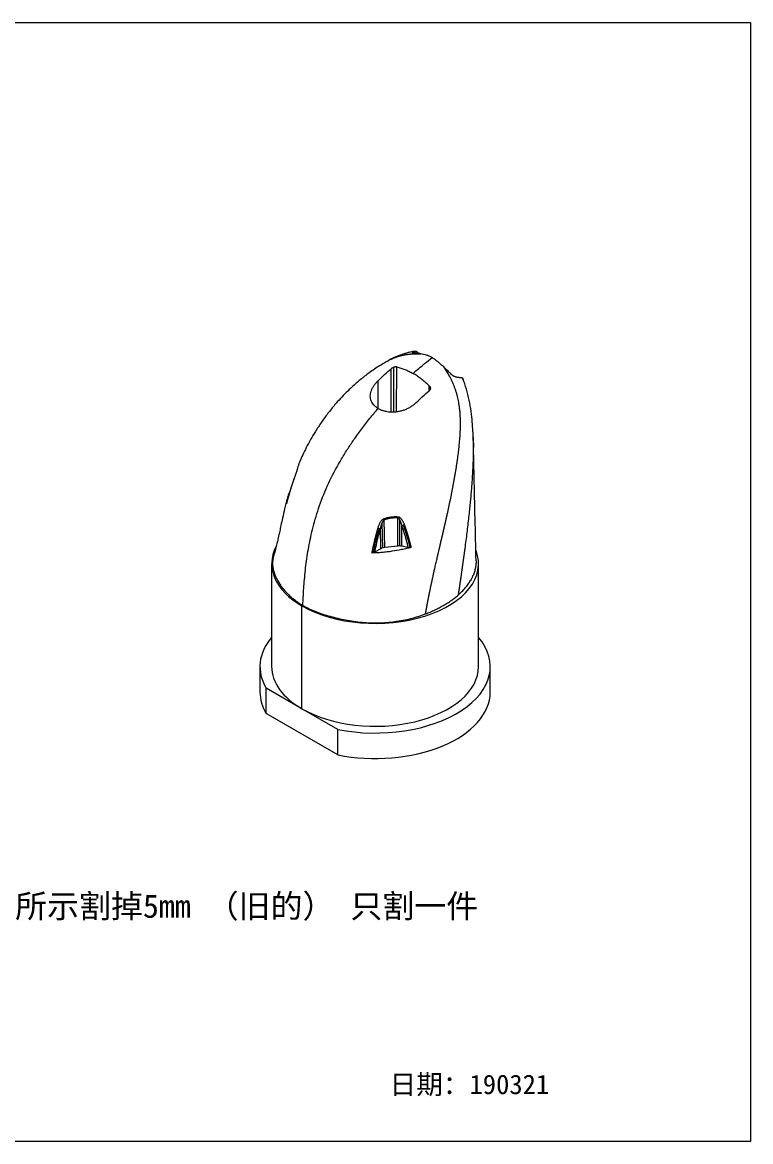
# Model space of a CAD drawing. Header units: millimetres. Extents: x 669 to 1893, y 531 to 818.
# Drawn here: x 1706.6 to 1893.1, y 531.2 to 818.1 of the extents above; entities that cross this region are included whole.
import ezdxf

# ---------------------------------------------------------------- set-up
doc = ezdxf.new("R2010")
doc.units = ezdxf.units.MM
doc.layers.add('core', color=7, linetype='Continuous', lineweight=20)

msp = doc.modelspace()

# ---------------------------------------------------------------- linework, layer by layer
at = {"lineweight": 18}
msp.add_lwpolyline([(1520.035, 818.095), (1893.114, 818.095), (1893.114, 531.247), (1520.035, 531.247)], close=True, dxfattribs=at)
at = {"layer": 'core', "lineweight": 13}
for p, q in [((1806.864, 733.804), (1806.876, 733.509)), ((1801.009, 718.29), (1801.039, 729.321)), ((1801.719, 718.274), (1801.75, 729.705)), ((1802.431, 718.382), (1802.461, 729.775)), ((1797.75, 719.139), (1797.705, 726.27)), ((1810.773, 723.676), (1810.8, 724.961)), ((1798.672, 689.805), (1798.787, 683.379)), ((1799.378, 683.506), (1799.251, 690.557)), ((1802.713, 683.891), (1802.752, 691.062)), ((1803.25, 683.911), (1803.286, 690.55)), ((1803.768, 683.85), (1803.797, 689.124)), ((1798.359, 683.192), (1798.265, 688.425)), ((1778.188, 642.173), (1778.188, 668.53))]:
    msp.add_line(p, q, dxfattribs=at)
at = {"layer": 'core', "lineweight": 18}
for p, q in [((1798.359, 683.192), (1796.768, 682.279)), ((1802.713, 683.891), (1799.378, 683.506)), ((1805.423, 683.519), (1803.768, 683.85)), ((1770.426, 679.348), (1770.426, 652.992)), ((1823.426, 652.992), (1823.426, 679.348)), ((1767.426, 652.992), (1767.426, 646.46)), ((1826.426, 646.46), (1826.426, 652.992)), ((1778.188, 642.173), (1769.023, 647.465)), ((1769.023, 640.933), (1769.023, 647.465)), ((1787.353, 630.35), (1769.023, 640.933)), ((1787.353, 636.882), (1778.188, 642.173)), ((1787.353, 630.35), (1787.353, 636.882))]:
    msp.add_line(p, q, dxfattribs=at)
for centre, major_axis, ratio, start_param, end_param in [((1777.937, 703.285), (0.971, -0.26), 0.620721, 2.9921044, 3.3237723), ((1777.041, 700.65), (0.947, -0.336), 0.2997133, 3.0223377, 3.282884), ((1802.551, 691.6), (0.082, 1.002), 0.2835727, 4.1685666, 4.4556814), ((1797.555, 688.807), (-0.964, 0.286), 0.2630831, 1.7096407, 2.4742669), ((1799.05, 691.095), (-0.331, 0.949), 0.01515, 4.1042373, 4.4359053), ((1796.926, 679.348), (-26.5, 0), 0.5773503, 5.9933243, 7.0685835), ((1799.781, 682.371), (-2.01, 0.006), 0.5757434, 4.9159784, 5.499723), ((1803.115, 682.756), (-2.01, 0.005), 0.5759075, 4.3827674, 4.9149935), ((1796.926, 679.348), (-26.5, 0), 0.5773503, 0.7853982, 3.3583135), ((1796.926, 652.992), (29.5, 0), 0.5773503, 2.6866532, 3.4720911), ((1796.926, 652.992), (29.5, 0), 0.5773503, 4.3818906, 6.7381202), ((1796.926, 652.992), (-26.5, 0), 0.5773503, 0, 0.7853982), ((1796.926, 652.992), (-26.5, 0), 0.5773503, 0.7853982, 3.1415927), ((1796.926, 646.46), (29.5, 0), 0.5773503, 3.1415439, 3.4720911), ((1796.926, 646.46), (29.5, 0), 0.5773503, 4.3818906, 6.2832296)]:
    msp.add_ellipse(centre, major_axis=major_axis, ratio=ratio, start_param=start_param, end_param=end_param, dxfattribs=at)
for points, knots in [([(1806.655, 733.755), (1806.443, 733.712), (1805.958, 733.607), (1805.177, 733.397), (1804.181, 733.1), (1802.912, 732.657), (1801.257, 731.953), (1800.071, 731.309), (1799.428, 730.917)], [0, 0, 0, 0, 0.0855052, 0.1946903, 0.3089204, 0.4813389, 0.7122944, 1, 1, 1, 1]), ([(1806.864, 733.804), (1806.791, 733.794), (1806.726, 733.781), (1806.643, 733.761), (1806.617, 733.754), (1806.581, 733.742), (1806.569, 733.739), (1806.548, 733.731), (1806.537, 733.727), (1806.488, 733.706), (1806.459, 733.689), (1806.428, 733.661), (1806.42, 733.652), (1806.411, 733.638), (1806.409, 733.633), (1806.406, 733.624), (1806.405, 733.619), (1806.402, 733.595), (1806.41, 733.576), (1806.436, 733.549), (1806.447, 733.54), (1806.467, 733.527), (1806.474, 733.522), (1806.49, 733.514), (1806.499, 733.51), (1806.543, 733.49), (1806.588, 733.476), (1806.668, 733.458), (1806.697, 733.453), (1806.759, 733.444), (1806.792, 733.44), (1806.827, 733.437)], [0, 0, 0, 0, 0.125, 0.125, 0.1875, 0.1875, 0.21875, 0.21875, 0.25, 0.25, 0.375, 0.375, 0.4375, 0.4375, 0.46875, 0.46875, 0.5, 0.5, 0.625, 0.625, 0.6875, 0.6875, 0.71875, 0.71875, 0.75, 0.75, 0.875, 0.875, 0.9375, 0.9375, 1, 1, 1, 1]), ([(1806.64, 728.136), (1807.618, 728.995), (1809.249, 730.368), (1810.903, 731.667), (1811.558, 732.168)], [0, 0, 0, 0, 0.6055727, 1, 1, 1, 1]), ([(1808.634, 733.165), (1808.558, 733.18), (1808.482, 733.194), (1808.33, 733.222), (1808.254, 733.235), (1808.026, 733.275), (1807.875, 733.3), (1807.573, 733.348), (1807.423, 733.369), (1807.124, 733.408), (1806.975, 733.424), (1806.827, 733.437)], [0, 0, 0, 0, 0.125, 0.125, 0.25, 0.25, 0.5, 0.5, 0.75, 0.75, 1, 1, 1, 1]), ([(1806.864, 733.804), (1806.928, 733.814), (1806.991, 733.82), (1807.116, 733.826), (1807.178, 733.826), (1807.253, 733.82), (1807.267, 733.819), (1807.297, 733.815), (1807.312, 733.813), (1807.356, 733.806), (1807.384, 733.8), (1807.468, 733.779), (1807.521, 733.76), (1807.596, 733.721), (1807.621, 733.706), (1807.656, 733.682), (1807.667, 733.673), (1807.69, 733.655), (1807.701, 733.645), (1807.753, 733.595), (1807.79, 733.548), (1807.828, 733.48), (1807.836, 733.466), (1807.85, 733.436), (1807.856, 733.421), (1807.874, 733.375), (1807.885, 733.342), (1807.894, 733.304), (1807.895, 733.301), (1807.896, 733.298)], [0, 0, 0, 0, 0.141844, 0.141844, 0.283688, 0.283688, 0.319149, 0.319149, 0.35461, 0.35461, 0.425532, 0.425532, 0.567376, 0.567376, 0.638298, 0.638298, 0.673759, 0.673759, 0.70922, 0.70922, 0.8510639, 0.8510639, 0.8865249, 0.8865249, 0.9219859, 0.9219859, 0.9929079, 0.9929079, 1, 1, 1, 1]), ([(1811.558, 732.168), (1811.43, 732.242), (1811.304, 732.31), (1811.052, 732.435), (1810.928, 732.493), (1810.556, 732.653), (1810.311, 732.743), (1809.826, 732.896), (1809.586, 732.96), (1809.108, 733.072), (1808.871, 733.12), (1808.634, 733.165)], [0, 0, 0, 0, 0.125, 0.125, 0.25, 0.25, 0.5, 0.5, 0.75, 0.75, 1, 1, 1, 1]), ([(1811.558, 732.168), (1811.686, 732.094), (1811.813, 732.016), (1812.065, 731.851), (1812.19, 731.764), (1812.565, 731.493), (1812.812, 731.299), (1813.302, 730.889), (1813.545, 730.674), (1814.029, 730.231), (1814.27, 730.003), (1814.51, 729.773)], [0, 0, 0, 0, 0.125, 0.125, 0.25, 0.25, 0.5, 0.5, 0.75, 0.75, 1, 1, 1, 1]), ([(1799.273, 730.798), (1798.786, 730.512), (1797.338, 729.629), (1795.211, 728.154), (1792.99, 726.422), (1791.126, 724.795), (1789.522, 723.26), (1788.037, 721.712), (1786.468, 719.941), (1784.831, 717.919), (1783.161, 715.632), (1781.678, 713.376), (1780.396, 711.215), (1779.312, 709.197), (1778.395, 707.32), (1777.866, 706.115), (1777.628, 705.547)], [0, 0, 0, 0, 0.0502361, 0.1513337, 0.2360073, 0.3039794, 0.3688745, 0.4320529, 0.4934578, 0.5778083, 0.6616772, 0.7431328, 0.8156461, 0.8830238, 0.9451682, 1, 1, 1, 1]), ([(1797.705, 726.27), (1798.253, 726.806), (1798.804, 727.329), (1799.915, 728.346), (1800.475, 728.841), (1801.039, 729.321)], [0, 0, 0, 0, 0.5, 0.5, 1, 1, 1, 1]), ([(1799.265, 730.816), (1799.29, 730.832), (1799.369, 730.881), (1799.449, 730.93), (1799.502, 730.963)], [0, 0, 0, 0, 0.321239, 1, 1, 1, 1]), ([(1802.461, 729.775), (1802.414, 729.786), (1802.362, 729.792), (1802.28, 729.795), (1802.252, 729.795), (1802.208, 729.794), (1802.194, 729.793), (1802.164, 729.791), (1802.149, 729.79), (1802.073, 729.782), (1802.011, 729.772), (1801.915, 729.752), (1801.883, 729.744), (1801.835, 729.731), (1801.818, 729.726), (1801.786, 729.716), (1801.769, 729.711), (1801.688, 729.685), (1801.624, 729.662), (1801.544, 729.628), (1801.528, 729.621), (1801.496, 729.606), (1801.48, 729.599), (1801.433, 729.576), (1801.402, 729.56), (1801.31, 729.511), (1801.252, 729.476), (1801.168, 729.42), (1801.141, 729.401), (1801.088, 729.361), (1801.063, 729.341), (1801.039, 729.321)], [0, 0, 0, 0, 0.125, 0.125, 0.1875, 0.1875, 0.21875, 0.21875, 0.25, 0.25, 0.375, 0.375, 0.4375, 0.4375, 0.46875, 0.46875, 0.5, 0.5, 0.625, 0.625, 0.65625, 0.65625, 0.6875, 0.6875, 0.75, 0.75, 0.875, 0.875, 0.9375, 0.9375, 1, 1, 1, 1]), ([(1802.461, 729.775), (1802.803, 729.699), (1803.145, 729.61), (1803.834, 729.402), (1804.18, 729.284), (1804.702, 729.083), (1804.876, 729.012), (1805.226, 728.861), (1805.402, 728.781), (1805.929, 728.528), (1806.283, 728.341), (1806.64, 728.136)], [0, 0, 0, 0, 0.25, 0.25, 0.5, 0.5, 0.625, 0.625, 0.75, 0.75, 1, 1, 1, 1]), ([(1814.51, 729.773), (1814.588, 729.699), (1814.665, 729.624), (1814.82, 729.475), (1814.897, 729.4), (1815.128, 729.175), (1815.282, 729.024), (1815.589, 728.72), (1815.742, 728.566), (1816.047, 728.256), (1816.198, 728.099), (1816.349, 727.939)], [0, 0, 0, 0, 0.125, 0.125, 0.25, 0.25, 0.5, 0.5, 0.75, 0.75, 1, 1, 1, 1]), ([(1810.8, 724.961), (1810.461, 725.278), (1810.121, 725.582), (1809.437, 726.167), (1809.093, 726.448), (1808.573, 726.848), (1808.399, 726.978), (1808.051, 727.23), (1807.876, 727.353), (1807.349, 727.708), (1806.996, 727.93), (1806.64, 728.136)], [0, 0, 0, 0, 0.25, 0.25, 0.5, 0.5, 0.625, 0.625, 0.75, 0.75, 1, 1, 1, 1]), ([(1818.478, 727.099), (1818.406, 727.087), (1818.329, 727.082), (1818.206, 727.084), (1818.164, 727.087), (1818.099, 727.092), (1818.077, 727.094), (1818.033, 727.1), (1818.01, 727.103), (1817.896, 727.12), (1817.803, 727.139), (1817.66, 727.177), (1817.612, 727.19), (1817.539, 727.214), (1817.514, 727.222), (1817.465, 727.239), (1817.44, 727.247), (1817.318, 727.293), (1817.221, 727.335), (1817.077, 727.405), (1817.029, 727.43), (1816.958, 727.47), (1816.935, 727.483), (1816.888, 727.511), (1816.865, 727.525), (1816.751, 727.597), (1816.664, 727.658), (1816.54, 727.758), (1816.5, 727.793), (1816.422, 727.865), (1816.385, 727.902), (1816.349, 727.939)], [0, 0, 0, 0, 0.125, 0.125, 0.1875, 0.1875, 0.21875, 0.21875, 0.25, 0.25, 0.375, 0.375, 0.4375, 0.4375, 0.46875, 0.46875, 0.5, 0.5, 0.625, 0.625, 0.6875, 0.6875, 0.71875, 0.71875, 0.75, 0.75, 0.875, 0.875, 0.9375, 0.9375, 1, 1, 1, 1]), ([(1818.478, 727.099), (1818.541, 727.109), (1818.603, 727.116), (1818.725, 727.124), (1818.785, 727.125), (1818.858, 727.12), (1818.872, 727.119), (1818.901, 727.116), (1818.915, 727.114), (1818.957, 727.108), (1818.985, 727.103), (1819.066, 727.083), (1819.117, 727.065), (1819.188, 727.028), (1819.211, 727.014), (1819.245, 726.991), (1819.255, 726.983), (1819.276, 726.965), (1819.287, 726.956), (1819.336, 726.908), (1819.37, 726.863), (1819.404, 726.797), (1819.41, 726.783), (1819.423, 726.755), (1819.428, 726.74), (1819.444, 726.695), (1819.453, 726.663), (1819.464, 726.611), (1819.467, 726.592), (1819.47, 726.572)], [0, 0, 0, 0, 0.1372025, 0.1372025, 0.2744049, 0.2744049, 0.3087055, 0.3087055, 0.3430061, 0.3430061, 0.4116074, 0.4116074, 0.5488098, 0.5488098, 0.617411, 0.617411, 0.6517117, 0.6517117, 0.6860123, 0.6860123, 0.8232147, 0.8232147, 0.8575153, 0.8575153, 0.891816, 0.891816, 0.9604172, 0.9604172, 1, 1, 1, 1]), ([(1822.083, 710.926), (1822.066, 711.557), (1822.013, 712.92), (1821.858, 715.195), (1821.626, 717.784), (1821.226, 720.581), (1820.548, 723.412), (1819.937, 725.507), (1819.472, 726.575), (1819.381, 726.775)], [0, 0, 0, 0, 0.1219893, 0.2599405, 0.4170937, 0.5943286, 0.7768221, 0.9579025, 1, 1, 1, 1]), ([(1807.436, 720.652), (1807.988, 721.186), (1808.543, 721.706), (1809.66, 722.72), (1810.223, 723.213), (1810.79, 723.691)], [0, 0, 0, 0, 0.5, 0.5, 1, 1, 1, 1]), ([(1810.8, 724.961), (1810.847, 724.917), (1810.889, 724.869), (1810.943, 724.794), (1810.959, 724.768), (1810.982, 724.728), (1810.989, 724.715), (1811.003, 724.688), (1811.01, 724.674), (1811.04, 724.605), (1811.059, 724.548), (1811.077, 724.462), (1811.082, 724.433), (1811.086, 724.389), (1811.087, 724.374), (1811.089, 724.345), (1811.089, 724.331), (1811.089, 724.258), (1811.082, 724.201), (1811.067, 724.13), (1811.063, 724.115), (1811.055, 724.087), (1811.051, 724.073), (1811.036, 724.031), (1811.025, 724.004), (1810.987, 723.924), (1810.957, 723.873), (1810.901, 723.801), (1810.881, 723.778), (1810.838, 723.733), (1810.815, 723.711), (1810.79, 723.691)], [0, 0, 0, 0, 0.125, 0.125, 0.1875, 0.1875, 0.21875, 0.21875, 0.25, 0.25, 0.375, 0.375, 0.4375, 0.4375, 0.46875, 0.46875, 0.5, 0.5, 0.625, 0.625, 0.65625, 0.65625, 0.6875, 0.6875, 0.75, 0.75, 0.875, 0.875, 0.9375, 0.9375, 1, 1, 1, 1]), ([(1778.414, 668.66), (1778.435, 669.157), (1778.527, 671.202), (1778.752, 674.762), (1779.239, 679.425), (1779.869, 683.458), (1780.564, 686.83), (1781.199, 689.437), (1781.974, 692.146), (1783.229, 695.877), (1785.239, 700.673), (1787.785, 705.373), (1790.004, 708.938), (1791.811, 711.618), (1793.76, 714.298), (1795.763, 716.853), (1797.097, 718.44), (1797.715, 719.153)], [0, 0, 0, 0, 0.0321661, 0.1328722, 0.2335784, 0.3342846, 0.3846377, 0.4349907, 0.4850719, 0.5351531, 0.6353155, 0.7354779, 0.7855591, 0.8356403, 0.8933754, 0.9511106, 1, 1, 1, 1]), ([(1822.793, 680.103), (1822.709, 683.751), (1822.544, 690.943), (1822.303, 701.454), (1822.145, 708.365), (1822.068, 711.724), (1822.068, 711.763)], [0, 0, 0, 0, 0.3433978, 0.6784716, 0.9963404, 1, 1, 1, 1]), ([(1822.068, 711.762), (1822.073, 711.519), (1822.079, 711.221), (1822.083, 710.923), (1822.083, 710.868)], [0, 0, 0, 0, 0.814387, 1, 1, 1, 1]), ([(1776.99, 703.615), (1776.977, 703.567), (1776.949, 703.467), (1776.881, 703.246), (1776.751, 702.848), (1776.479, 702.062), (1776.255, 701.42), (1776.107, 701.003)], [0, 0, 0, 0, 0.0652309, 0.1297003, 0.2563635, 0.5054356, 1, 1, 1, 1]), ([(1775.09, 697.94), (1775.052, 697.859), (1775.014, 697.779), (1774.87, 697.456), (1774.772, 697.212), (1774.597, 696.721), (1774.52, 696.474), (1774.39, 695.977), (1774.337, 695.726), (1774.255, 695.222), (1774.226, 694.968), (1774.212, 694.712)], [0, 0, 0, 0, 0.0766656, 0.0766656, 0.3074992, 0.3074992, 0.5383328, 0.5383328, 0.7691664, 0.7691664, 1, 1, 1, 1]), ([(1774.452, 696.196), (1774.185, 695.25), (1773.771, 693.517), (1773.229, 691.164), (1772.817, 689.243), (1772.538, 687.923), (1772.346, 687.024), (1772.199, 686.343), (1772.018, 685.522), (1771.759, 684.403), (1771.418, 683.041), (1771.13, 682.057), (1770.974, 681.558)], [0, 0, 0, 0, 0.1599487, 0.2975644, 0.4125126, 0.5111559, 0.5574617, 0.6020282, 0.6633441, 0.754807, 0.8751457, 1, 1, 1, 1]), ([(1774.251, 694.856), (1774.246, 694.846), (1774.242, 694.836), (1774.23, 694.807), (1774.224, 694.788), (1774.218, 694.76), (1774.216, 694.75), (1774.213, 694.731), (1774.212, 694.721), (1774.212, 694.712)], [0, 0, 0, 0, 0.2178321, 0.2178321, 0.608916, 0.608916, 0.804458, 0.804458, 1, 1, 1, 1]), ([(1806.191, 683.538), (1805.788, 683.433), (1805.383, 683.333), (1804.569, 683.144), (1804.159, 683.054), (1802.923, 682.802), (1802.091, 682.655), (1800.826, 682.47), (1800.402, 682.415), (1799.548, 682.316), (1799.119, 682.272), (1798.254, 682.199), (1797.819, 682.169), (1796.942, 682.123), (1796.5, 682.108), (1796.055, 682.1)], [0, 0, 0, 0, 0.125, 0.125, 0.25, 0.25, 0.5, 0.5, 0.625, 0.625, 0.75, 0.75, 0.875, 0.875, 1, 1, 1, 1]), ([(1806.191, 683.538), (1806.131, 683.522), (1806.069, 683.51), (1805.974, 683.497), (1805.942, 683.494), (1805.877, 683.488), (1805.843, 683.487), (1805.745, 683.484), (1805.68, 683.487), (1805.583, 683.495), (1805.55, 683.498), (1805.486, 683.507), (1805.454, 683.513), (1805.423, 683.519)], [0, 0, 0, 0, 0.25, 0.25, 0.375, 0.375, 0.5, 0.5, 0.75, 0.75, 0.875, 0.875, 1, 1, 1, 1]), ([(1770.979, 681.555), (1770.93, 681.395), (1770.886, 681.235), (1770.749, 680.67), (1770.686, 680.263), (1770.646, 679.65), (1770.642, 679.445), (1770.653, 679.035), (1770.668, 678.83), (1770.716, 678.418), (1770.749, 678.212), (1770.802, 677.954), (1770.813, 677.903), (1770.836, 677.799), (1770.873, 677.645), (1770.914, 677.491), (1771.001, 677.185), (1771.067, 676.982), (1771.214, 676.579), (1771.294, 676.379), (1771.555, 675.781), (1771.755, 675.388), (1772.202, 674.609), (1772.449, 674.224), (1772.851, 673.651), (1772.99, 673.461), (1773.279, 673.084), (1773.428, 672.896), (1774.205, 671.961), (1774.905, 671.244), (1776.102, 670.228), (1776.525, 669.899), (1777.201, 669.421), (1777.433, 669.265), (1777.912, 668.958), (1778.159, 668.808), (1778.414, 668.66)], [0, 0, 0, 0, 0.0345796, 0.0345796, 0.1223451, 0.1223451, 0.1662278, 0.1662278, 0.2101106, 0.2101106, 0.2539933, 0.2539933, 0.264964, 0.264964, 0.2759347, 0.2978761, 0.2978761, 0.3417588, 0.3417588, 0.3856416, 0.3856416, 0.4734071, 0.4734071, 0.5611726, 0.5611726, 0.6050553, 0.6050553, 0.648938, 0.648938, 0.824469, 0.824469, 0.9122345, 0.9122345, 0.9561173, 0.9561173, 1, 1, 1, 1]), ([(1796.768, 682.279), (1796.72, 682.252), (1796.67, 682.228), (1796.588, 682.196), (1796.56, 682.186), (1796.516, 682.172), (1796.502, 682.167), (1796.472, 682.159), (1796.457, 682.155), (1796.38, 682.135), (1796.318, 682.123), (1796.221, 682.111), (1796.189, 682.107), (1796.139, 682.104), (1796.122, 682.103), (1796.089, 682.101), (1796.072, 682.101), (1796.055, 682.1)], [0, 0, 0, 0, 0.25, 0.25, 0.375, 0.375, 0.4375, 0.4375, 0.5, 0.5, 0.75, 0.75, 0.875, 0.875, 0.9375, 0.9375, 1, 1, 1, 1]), ([(1822.793, 680.103), (1822.793, 680.087), (1822.793, 680.072), (1822.796, 679.886), (1822.793, 679.717), (1822.776, 679.379), (1822.763, 679.211), (1822.707, 678.706), (1822.65, 678.371), (1822.497, 677.704), (1822.306, 677.04), (1822.04, 676.381), (1821.849, 675.971), (1821.81, 675.889), (1821.729, 675.726), (1821.687, 675.644), (1821.559, 675.4), (1821.469, 675.237), (1821.375, 675.076)], [0, 0, 0, 0, 0.0091161, 0.0091161, 0.1082045, 0.1082045, 0.2072929, 0.2072929, 0.4054697, 0.4054697, 0.6036465, 0.8018232, 0.8018232, 0.8513674, 0.8513674, 0.9009116, 0.9009116, 1, 1, 1, 1]), ([(1818.204, 671.329), (1818.538, 671.621), (1818.854, 671.919), (1819.452, 672.524), (1819.733, 672.831), (1820.262, 673.456), (1820.509, 673.773), (1820.968, 674.417), (1821.181, 674.744), (1821.375, 675.076)], [0, 0, 0, 0, 0.25, 0.25, 0.5, 0.5, 0.75, 0.75, 1, 1, 1, 1]), ([(1809.838, 666.486), (1810.253, 666.644), (1810.659, 666.809), (1811.454, 667.152), (1811.842, 667.33), (1812.605, 667.696), (1812.978, 667.885), (1813.527, 668.176), (1813.708, 668.274), (1814.067, 668.473), (1814.244, 668.574), (1814.77, 668.879), (1815.112, 669.087), (1815.614, 669.405), (1815.779, 669.512), (1816.024, 669.675), (1816.105, 669.729), (1816.266, 669.839), (1816.346, 669.894), (1816.742, 670.17), (1817.05, 670.395), (1817.644, 670.854), (1817.93, 671.089), (1818.204, 671.329)], [0, 0, 0, 0, 0.125, 0.125, 0.25, 0.25, 0.375, 0.375, 0.4375, 0.4375, 0.5, 0.5, 0.625, 0.625, 0.6875, 0.6875, 0.71875, 0.71875, 0.75, 0.75, 0.875, 0.875, 1, 1, 1, 1]), ([(1778.414, 668.66), (1778.67, 668.513), (1778.931, 668.37), (1779.463, 668.093), (1779.734, 667.959), (1780.285, 667.699), (1780.565, 667.573), (1781.134, 667.329), (1781.422, 667.21), (1782.884, 666.637), (1784.117, 666.234), (1785.722, 665.789), (1786.046, 665.703), (1786.537, 665.578), (1786.701, 665.537), (1787.031, 665.456), (1787.197, 665.416), (1788.028, 665.221), (1788.698, 665.078), (1790.05, 664.819), (1790.732, 664.703), (1792.109, 664.502), (1792.804, 664.417), (1793.858, 664.316), (1794.211, 664.286), (1794.922, 664.237), (1795.279, 664.218), (1795.729, 664.2), (1795.819, 664.196), (1795.999, 664.19), (1796.268, 664.183), (1796.537, 664.178), (1797.074, 664.173), (1797.431, 664.175), (1798.143, 664.191), (1798.852, 664.216), (1799.558, 664.263), (1800.614, 664.347), (1801.313, 664.424), (1802.357, 664.567), (1802.704, 664.62), (1803.224, 664.706), (1803.396, 664.735), (1803.739, 664.797), (1803.909, 664.829), (1804.758, 664.994), (1805.423, 665.142), (1806.728, 665.471), (1807.368, 665.652), (1808.622, 666.045), (1809.236, 666.257), (1809.837, 666.486)], [0, 0, 0, 0, 0.03125, 0.03125, 0.0625, 0.0625, 0.09375, 0.09375, 0.125, 0.125, 0.25, 0.25, 0.28125, 0.28125, 0.296875, 0.296875, 0.3125, 0.3125, 0.375, 0.375, 0.4375, 0.4375, 0.5, 0.5, 0.53125, 0.53125, 0.5625, 0.5625, 0.5703125, 0.5703125, 0.578125, 0.59375, 0.59375, 0.625, 0.625, 0.65625, 0.6875, 0.6875, 0.75, 0.75, 0.78125, 0.78125, 0.796875, 0.796875, 0.8125, 0.8125, 0.875, 0.875, 0.9375, 0.9375, 1, 1, 1, 1])]:
    msp.add_open_spline(points, degree=3, knots=knots, dxfattribs=at)
at = {"layer": 'core', "lineweight": 13}
for points, knots in [([(1799.502, 730.963), (1799.569, 731.003), (1799.754, 731.114), (1800.058, 731.288), (1800.414, 731.479), (1800.766, 731.658), (1801.114, 731.824), (1801.459, 731.977), (1801.798, 732.119), (1802.133, 732.249), (1802.464, 732.368), (1802.788, 732.476), (1803.108, 732.575), (1803.421, 732.663), (1803.729, 732.742), (1804.03, 732.813), (1804.326, 732.875), (1804.615, 732.93), (1804.897, 732.977), (1805.172, 733.017), (1805.441, 733.051), (1805.703, 733.08), (1805.958, 733.104), (1806.206, 733.124), (1806.447, 733.139), (1806.681, 733.151), (1806.908, 733.161), (1807.128, 733.167), (1807.34, 733.171), (1807.546, 733.174), (1807.745, 733.175), (1807.936, 733.174), (1808.121, 733.173), (1808.298, 733.171), (1808.469, 733.168), (1808.58, 733.166), (1808.634, 733.165)], [0, 0, 0, 0, 0.023391, 0.0649994, 0.105858, 0.1459668, 0.185326, 0.2239356, 0.2617951, 0.2989047, 0.3352642, 0.3708742, 0.4057344, 0.4398442, 0.4732027, 0.5058094, 0.5376635, 0.5687647, 0.5991134, 0.6287111, 0.6575582, 0.6856544, 0.7129985, 0.7395893, 0.765425, 0.7905049, 0.8148312, 0.8384055, 0.8612292, 0.8833028, 0.9046266, 0.9252007, 0.9450251, 0.9640996, 0.9824242, 1, 1, 1, 1]), ([(1809.837, 666.486), (1809.849, 666.553), (1809.872, 666.687), (1809.908, 666.889), (1809.944, 667.093), (1809.981, 667.299), (1810.019, 667.506), (1810.057, 667.716), (1810.096, 667.927), (1810.135, 668.14), (1810.175, 668.355), (1810.216, 668.571), (1810.257, 668.79), (1810.299, 669.01), (1810.341, 669.232), (1810.384, 669.456), (1810.427, 669.681), (1810.472, 669.909), (1810.516, 670.138), (1810.561, 670.369), (1810.607, 670.601), (1810.654, 670.836), (1810.701, 671.072), (1810.749, 671.31), (1810.797, 671.55), (1810.846, 671.792), (1810.895, 672.035), (1810.945, 672.28), (1810.996, 672.527), (1811.048, 672.776), (1811.099, 673.026), (1811.152, 673.278), (1811.205, 673.532), (1811.259, 673.787), (1811.314, 674.044), (1811.369, 674.303), (1811.424, 674.564), (1811.481, 674.826), (1811.538, 675.09), (1811.595, 675.355), (1811.654, 675.622), (1811.76, 676.11), (1811.926, 676.859), (1812.162, 677.912), (1812.429, 679.091), (1812.662, 680.11), (1812.846, 680.912), (1812.968, 681.44), (1813.08, 681.925), (1813.183, 682.366), (1813.275, 682.764), (1813.358, 683.119), (1813.431, 683.431), (1813.494, 683.701), (1813.548, 683.928), (1813.591, 684.113), (1813.624, 684.255), (1813.648, 684.356), (1813.672, 684.459), (1813.7, 684.578), (1813.735, 684.727), (1813.769, 684.875), (1813.804, 685.022), (1813.838, 685.168), (1813.872, 685.314), (1813.906, 685.458), (1813.939, 685.602), (1813.973, 685.745), (1814.006, 685.887), (1814.039, 686.029), (1814.072, 686.169), (1814.104, 686.309), (1814.136, 686.448), (1814.169, 686.586), (1814.2, 686.723), (1814.232, 686.859), (1814.264, 686.995), (1814.295, 687.129), (1814.326, 687.263), (1814.357, 687.396), (1814.388, 687.529), (1814.418, 687.66), (1814.448, 687.791), (1814.478, 687.92), (1814.508, 688.049), (1814.538, 688.178), (1814.567, 688.305), (1814.596, 688.432), (1814.625, 688.557), (1814.654, 688.682), (1814.683, 688.807), (1814.711, 688.93), (1814.739, 689.053), (1814.767, 689.175), (1814.795, 689.296), (1814.823, 689.416), (1814.85, 689.536), (1814.877, 689.655), (1814.904, 689.773), (1814.931, 689.89), (1814.958, 690.007), (1814.984, 690.123), (1815.01, 690.238), (1815.036, 690.352), (1815.062, 690.466), (1815.087, 690.579), (1815.113, 690.691), (1815.138, 690.803), (1815.163, 690.913), (1815.188, 691.023), (1815.212, 691.133), (1815.237, 691.241), (1815.261, 691.349), (1815.285, 691.456), (1815.309, 691.562), (1815.332, 691.668), (1815.356, 691.773), (1815.434, 692.128), (1815.567, 692.73), (1815.752, 693.58), (1815.933, 694.425), (1816.11, 695.265), (1816.283, 696.101), (1816.452, 696.934), (1816.617, 697.763), (1816.785, 698.63), (1816.956, 699.535), (1817.13, 700.482), (1817.3, 701.433), (1817.464, 702.39), (1817.624, 703.355), (1817.772, 704.29), (1817.909, 705.186), (1818.032, 706.033), (1818.146, 706.858), (1818.251, 707.66), (1818.346, 708.44), (1818.451, 709.373), (1818.558, 710.447), (1818.656, 711.65), (1818.728, 712.793), (1818.774, 713.874), (1818.795, 714.893), (1818.794, 715.85), (1818.77, 716.798), (1818.72, 717.738), (1818.641, 718.672), (1818.538, 719.547), (1818.416, 720.366), (1818.277, 721.126), (1818.107, 721.919), (1817.898, 722.74), (1817.646, 723.584), (1817.379, 724.366), (1817.138, 724.996), (1816.928, 725.496), (1816.754, 725.886), (1816.575, 726.266), (1816.392, 726.635), (1816.207, 726.993), (1816.052, 727.28), (1815.928, 727.5), (1815.837, 727.659), (1815.743, 727.82), (1815.648, 727.981), (1815.55, 728.143), (1815.451, 728.306), (1815.35, 728.469), (1815.248, 728.633), (1815.145, 728.797), (1815.04, 728.961), (1814.936, 729.125), (1814.83, 729.288), (1814.724, 729.45), (1814.617, 729.612), (1814.546, 729.719), (1814.51, 729.773)], [0, 0, 0, 0, 0.0031695, 0.0063684, 0.0095966, 0.0128542, 0.0161411, 0.0194572, 0.0228026, 0.0261771, 0.0295808, 0.0330137, 0.0364756, 0.0399665, 0.0434863, 0.0470351, 0.0506127, 0.0542191, 0.0578542, 0.0615179, 0.0652102, 0.0689309, 0.07268, 0.0764575, 0.0802631, 0.0840968, 0.0879585, 0.0918481, 0.0957654, 0.0997104, 0.1036829, 0.1076828, 0.1117099, 0.1157641, 0.1198453, 0.1239533, 0.128088, 0.1322491, 0.1364365, 0.14065, 0.1448895, 0.1491547, 0.1638404, 0.1805461, 0.199248, 0.2199095, 0.2289539, 0.237303, 0.2449602, 0.2519288, 0.2582126, 0.2638153, 0.2687406, 0.272992, 0.2765728, 0.2794858, 0.2817335, 0.2833178, 0.2842402, 0.2865978, 0.2889419, 0.2912724, 0.2935894, 0.2958929, 0.2981828, 0.3004591, 0.3027219, 0.3049712, 0.3072069, 0.3094291, 0.3116378, 0.3138329, 0.3160146, 0.3181828, 0.3203375, 0.3224788, 0.3246066, 0.3267209, 0.3288218, 0.3309094, 0.3329835, 0.3350444, 0.3370921, 0.3391266, 0.3411481, 0.3431565, 0.345152, 0.3471346, 0.3491045, 0.3510615, 0.3530059, 0.3549377, 0.3568569, 0.3587636, 0.3606579, 0.3625398, 0.3644094, 0.3662668, 0.3681119, 0.3699448, 0.3717657, 0.3735744, 0.3753711, 0.3771559, 0.3789287, 0.3806896, 0.3824386, 0.3841758, 0.3859013, 0.387615, 0.3893171, 0.3910075, 0.3926862, 0.3943535, 0.3960092, 0.3976534, 0.3992861, 0.4009075, 0.4141999, 0.4273778, 0.4404495, 0.4534237, 0.4663093, 0.4791159, 0.4918536, 0.5045328, 0.5189591, 0.5334091, 0.5478991, 0.5624515, 0.5770888, 0.5918194, 0.6049587, 0.6177588, 0.6302083, 0.6422976, 0.6540222, 0.6653835, 0.6843384, 0.7023677, 0.7194736, 0.7356603, 0.7509337, 0.7652996, 0.7787606, 0.7937326, 0.8079329, 0.8213701, 0.8340486, 0.8459691, 0.8571276, 0.871765, 0.8856586, 0.8987984, 0.9111567, 0.9181714, 0.9251122, 0.9319716, 0.9387388, 0.9454002, 0.9519397, 0.9549457, 0.9579968, 0.96109, 0.9642219, 0.9673887, 0.9705866, 0.973811, 0.9770575, 0.9803213, 0.9835975, 0.986881, 0.9901669, 0.9934508, 0.9967294, 1, 1, 1, 1]), ([(1822.083, 710.868), (1822.086, 710.645), (1822.09, 710.138), (1822.091, 709.339), (1822.082, 708.296), (1822.059, 707.063), (1822.015, 705.636), (1821.954, 704.18), (1821.877, 702.695), (1821.784, 701.182), (1821.675, 699.64), (1821.552, 698.071), (1821.413, 696.473), (1821.26, 694.848), (1821.085, 693.109), (1820.886, 691.257), (1820.661, 689.292), (1820.422, 687.301), (1820.168, 685.282), (1819.974, 683.796), (1819.848, 682.848), (1819.794, 682.446), (1819.74, 682.044), (1819.685, 681.64), (1819.63, 681.236), (1819.574, 680.832), (1819.519, 680.426), (1819.462, 680.02), (1819.406, 679.613), (1819.349, 679.206), (1819.291, 678.798), (1819.234, 678.389), (1819.175, 677.979), (1819.117, 677.569), (1819.058, 677.158), (1818.999, 676.746), (1818.94, 676.333), (1818.88, 675.92), (1818.82, 675.506), (1818.76, 675.092), (1818.699, 674.676), (1818.638, 674.26), (1818.577, 673.844), (1818.515, 673.426), (1818.454, 673.008), (1818.391, 672.589), (1818.329, 672.17), (1818.267, 671.749), (1818.225, 671.469), (1818.204, 671.329)], [0, 0, 0, 0, 0.0162982, 0.0371553, 0.0585246, 0.0927478, 0.1277577, 0.1635597, 0.2001607, 0.2375675, 0.2757862, 0.3148225, 0.3546814, 0.395368, 0.4368866, 0.4857172, 0.5354427, 0.5860686, 0.6376003, 0.6900427, 0.7003516, 0.7106872, 0.7210497, 0.7314391, 0.7418553, 0.7522985, 0.7627686, 0.7732657, 0.7837899, 0.7943411, 0.8049194, 0.8155249, 0.8261575, 0.8368173, 0.8475043, 0.8582186, 0.8689602, 0.8797292, 0.8905255, 0.9013491, 0.9122002, 0.9230788, 0.9339848, 0.9449184, 0.9558795, 0.9668682, 0.9778845, 0.9889284, 1, 1, 1, 1]), ([(1776.089, 700.943), (1776.078, 700.913), (1776.057, 700.851), (1776.024, 700.759), (1775.992, 700.667), (1775.96, 700.575), (1775.928, 700.483), (1775.896, 700.391), (1775.864, 700.298), (1775.832, 700.206), (1775.801, 700.113), (1775.77, 700.02), (1775.738, 699.928), (1775.707, 699.835), (1775.676, 699.742), (1775.645, 699.649), (1775.615, 699.556), (1775.584, 699.463), (1775.554, 699.369), (1775.523, 699.276), (1775.493, 699.183), (1775.463, 699.089), (1775.433, 698.995), (1775.403, 698.902), (1775.374, 698.808), (1775.344, 698.714), (1775.315, 698.62), (1775.285, 698.526), (1775.256, 698.432), (1775.227, 698.338), (1775.198, 698.244), (1775.169, 698.15), (1775.141, 698.056), (1775.112, 697.961), (1775.084, 697.867), (1775.055, 697.772), (1775.027, 697.678), (1774.999, 697.583), (1774.971, 697.488), (1774.943, 697.394), (1774.916, 697.299), (1774.888, 697.204), (1774.861, 697.109), (1774.833, 697.014), (1774.806, 696.919), (1774.779, 696.823), (1774.752, 696.728), (1774.725, 696.633), (1774.699, 696.537), (1774.672, 696.442), (1774.645, 696.346), (1774.619, 696.251), (1774.593, 696.155), (1774.566, 696.059), (1774.54, 695.964), (1774.514, 695.868), (1774.489, 695.772), (1774.463, 695.676), (1774.437, 695.58), (1774.412, 695.483), (1774.386, 695.387), (1774.361, 695.291), (1774.336, 695.195), (1774.311, 695.098), (1774.286, 695.002), (1774.261, 694.905), (1774.236, 694.808), (1774.22, 694.744), (1774.212, 694.712)], [0, 0, 0, 0, 0.0146544, 0.0293252, 0.0440124, 0.0587159, 0.0734354, 0.0881709, 0.1029221, 0.117689, 0.1324714, 0.1472692, 0.1620825, 0.1769113, 0.1917555, 0.206615, 0.22149, 0.2363802, 0.2512858, 0.2662066, 0.2811427, 0.2960941, 0.3110606, 0.3260422, 0.3410389, 0.3560507, 0.3710775, 0.3861193, 0.4011761, 0.4162477, 0.4313341, 0.4464354, 0.4615514, 0.476682, 0.4918273, 0.5069871, 0.5221614, 0.5373503, 0.5525536, 0.5677715, 0.583004, 0.5982512, 0.6135131, 0.6287898, 0.6440813, 0.6593878, 0.6747092, 0.6900455, 0.705397, 0.7207635, 0.7361452, 0.7515421, 0.7669542, 0.7823817, 0.7978245, 0.8132827, 0.8287564, 0.8442456, 0.8597504, 0.8752707, 0.8908068, 0.9063585, 0.921926, 0.9375093, 0.9531083, 0.9687232, 0.9843537, 1, 1, 1, 1]), ([(1797.614, 688.516), (1797.605, 688.488), (1797.588, 688.43), (1797.563, 688.344), (1797.538, 688.258), (1797.513, 688.172), (1797.488, 688.086), (1797.464, 688), (1797.439, 687.914), (1797.415, 687.828), (1797.391, 687.742), (1797.367, 687.656), (1797.343, 687.57), (1797.319, 687.484), (1797.295, 687.399), (1797.271, 687.313), (1797.248, 687.227), (1797.225, 687.141), (1797.202, 687.055), (1797.178, 686.969), (1797.156, 686.883), (1797.133, 686.797), (1797.11, 686.711), (1797.088, 686.626), (1797.065, 686.54), (1797.043, 686.454), (1797.021, 686.368), (1796.999, 686.282), (1796.977, 686.197), (1796.955, 686.111), (1796.933, 686.025), (1796.912, 685.939), (1796.89, 685.854), (1796.869, 685.768), (1796.848, 685.682), (1796.827, 685.597), (1796.806, 685.511), (1796.785, 685.426), (1796.764, 685.34), (1796.743, 685.254), (1796.723, 685.169), (1796.702, 685.083), (1796.682, 684.998), (1796.662, 684.912), (1796.642, 684.827), (1796.622, 684.741), (1796.602, 684.656), (1796.583, 684.57), (1796.563, 684.485), (1796.543, 684.399), (1796.524, 684.314), (1796.505, 684.229), (1796.486, 684.143), (1796.466, 684.058), (1796.447, 683.973), (1796.429, 683.887), (1796.41, 683.802), (1796.391, 683.717), (1796.373, 683.632), (1796.354, 683.546), (1796.336, 683.461), (1796.318, 683.376), (1796.299, 683.291), (1796.281, 683.206), (1796.263, 683.12), (1796.246, 683.035), (1796.228, 682.95), (1796.21, 682.865), (1796.193, 682.78), (1796.175, 682.695), (1796.158, 682.61), (1796.14, 682.525), (1796.123, 682.44), (1796.106, 682.355), (1796.089, 682.27), (1796.072, 682.185), (1796.061, 682.129), (1796.055, 682.1)], [0, 0, 0, 0, 0.0133232, 0.0266469, 0.0399712, 0.053296, 0.0666213, 0.0799471, 0.0932734, 0.1066002, 0.1199273, 0.133255, 0.1465829, 0.1599113, 0.17324, 0.186569, 0.1998983, 0.2132278, 0.2265576, 0.2398875, 0.2532176, 0.2665478, 0.2798782, 0.2932085, 0.3065389, 0.3198692, 0.3331995, 0.3465298, 0.3598601, 0.3731903, 0.3865207, 0.399851, 0.4131815, 0.4265121, 0.4398428, 0.4531737, 0.4665048, 0.479836, 0.4931674, 0.5064991, 0.519831, 0.5331632, 0.5464956, 0.5598283, 0.5731613, 0.5864946, 0.5998282, 0.6131622, 0.6264964, 0.639831, 0.6531659, 0.6665012, 0.6798368, 0.6931728, 0.7065091, 0.7198458, 0.7331829, 0.7465203, 0.7598581, 0.7731963, 0.7865349, 0.7998738, 0.8132131, 0.8265527, 0.8398928, 0.8532332, 0.8665739, 0.879915, 0.8932565, 0.9065983, 0.9199404, 0.9332829, 0.9466257, 0.9599688, 0.9733122, 0.9866559, 1, 1, 1, 1]), ([(1796.483, 682.162), (1796.503, 682.265), (1796.524, 682.368), (1796.803, 683.752), (1797.093, 685.037), (1797.607, 687.026), (1797.803, 687.733), (1798.012, 688.439)], [0, 0, 0, 0, 0.0493853, 0.0493853, 0.6621854, 0.6621854, 1, 1, 1, 1]), ([(1799.251, 690.557), (1799.248, 690.556), (1799.241, 690.553), (1799.232, 690.548), (1799.222, 690.543), (1799.212, 690.538), (1799.203, 690.532), (1799.193, 690.526), (1799.183, 690.52), (1799.174, 690.514), (1799.164, 690.508), (1799.155, 690.501), (1799.145, 690.494), (1799.136, 690.487), (1799.126, 690.479), (1799.117, 690.472), (1799.107, 690.464), (1799.098, 690.456), (1799.088, 690.447), (1799.079, 690.439), (1799.069, 690.43), (1799.06, 690.421), (1799.05, 690.412), (1799.041, 690.402), (1799.032, 690.392), (1799.022, 690.383), (1799.013, 690.372), (1799.004, 690.362), (1798.994, 690.351), (1798.985, 690.34), (1798.976, 690.329), (1798.967, 690.318), (1798.958, 690.306), (1798.948, 690.294), (1798.939, 690.282), (1798.93, 690.27), (1798.921, 690.257), (1798.912, 690.245), (1798.903, 690.232), (1798.894, 690.218), (1798.885, 690.205), (1798.876, 690.191), (1798.867, 690.177), (1798.858, 690.163), (1798.849, 690.149), (1798.84, 690.134), (1798.831, 690.119), (1798.822, 690.104), (1798.813, 690.089), (1798.804, 690.073), (1798.795, 690.057), (1798.787, 690.041), (1798.778, 690.025), (1798.769, 690.009), (1798.76, 689.992), (1798.752, 689.975), (1798.743, 689.958), (1798.735, 689.94), (1798.726, 689.923), (1798.71, 689.889), (1798.687, 689.839), (1798.657, 689.771), (1798.627, 689.7), (1798.599, 689.627), (1798.57, 689.551), (1798.542, 689.472), (1798.514, 689.39), (1798.487, 689.306), (1798.461, 689.219), (1798.434, 689.129), (1798.409, 689.036), (1798.383, 688.941), (1798.359, 688.843), (1798.334, 688.742), (1798.311, 688.639), (1798.287, 688.533), (1798.273, 688.462), (1798.265, 688.425)], [0, 0, 0, 0, 0.0042525, 0.0085432, 0.0128739, 0.0172464, 0.0216626, 0.0261241, 0.0306327, 0.03519, 0.0397975, 0.0444569, 0.0491695, 0.0539367, 0.0587601, 0.0636408, 0.0685802, 0.0735795, 0.0786399, 0.0837626, 0.0889487, 0.0941992, 0.0995151, 0.1048976, 0.1103474, 0.1158656, 0.1214531, 0.1271106, 0.132839, 0.1386391, 0.1445117, 0.1504576, 0.1564773, 0.1625716, 0.1687412, 0.1749867, 0.1813087, 0.1877078, 0.1941845, 0.2007395, 0.2073733, 0.2140863, 0.220879, 0.227752, 0.2347056, 0.2417404, 0.2488568, 0.2560551, 0.2633358, 0.2706993, 0.2781459, 0.285676, 0.2932899, 0.300988, 0.3087707, 0.3166382, 0.3245908, 0.3326288, 0.3407526, 0.3489623, 0.3787573, 0.409577, 0.4414314, 0.4743298, 0.5082806, 0.5432915, 0.5793692, 0.6165203, 0.6547505, 0.6940651, 0.7344691, 0.775967, 0.8185629, 0.8622607, 0.907064, 0.9529761, 1, 1, 1, 1]), ([(1804.115, 689.192), (1804.119, 689.181), (1804.124, 689.169), (1804.491, 688.2), (1804.799, 687.231), (1805.342, 685.336), (1805.58, 684.411), (1805.803, 683.486)], [0, 0, 0, 0, 0.006164, 0.006164, 0.5148658, 0.5148658, 1, 1, 1, 1]), ([(1806.191, 683.538), (1806.18, 683.584), (1806.157, 683.676), (1806.123, 683.813), (1806.089, 683.95), (1806.055, 684.087), (1806.021, 684.223), (1805.987, 684.359), (1805.952, 684.494), (1805.918, 684.628), (1805.883, 684.762), (1805.848, 684.895), (1805.813, 685.028), (1805.778, 685.16), (1805.743, 685.292), (1805.707, 685.423), (1805.672, 685.554), (1805.636, 685.684), (1805.6, 685.813), (1805.564, 685.942), (1805.528, 686.07), (1805.491, 686.198), (1805.455, 686.325), (1805.418, 686.452), (1805.381, 686.578), (1805.343, 686.704), (1805.306, 686.829), (1805.268, 686.953), (1805.23, 687.077), (1805.192, 687.201), (1805.154, 687.323), (1805.115, 687.446), (1805.076, 687.567), (1805.037, 687.688), (1804.997, 687.809), (1804.957, 687.929), (1804.917, 688.048), (1804.877, 688.167), (1804.837, 688.285), (1804.796, 688.403), (1804.754, 688.52), (1804.713, 688.636), (1804.671, 688.752), (1804.629, 688.867), (1804.587, 688.982), (1804.544, 689.096), (1804.501, 689.21), (1804.472, 689.285), (1804.458, 689.323)], [0, 0, 0, 0, 0.0238144, 0.0475359, 0.0711644, 0.0947001, 0.1181429, 0.1414929, 0.1647502, 0.1879149, 0.2109869, 0.2339664, 0.2568533, 0.2796478, 0.30235, 0.3249599, 0.3474776, 0.3699031, 0.3922366, 0.4144779, 0.4366272, 0.4586844, 0.4806495, 0.5025227, 0.524304, 0.5459935, 0.5675911, 0.5890971, 0.6105114, 0.6318343, 0.6530657, 0.6742059, 0.695255, 0.716213, 0.73708, 0.7578559, 0.7785405, 0.7991334, 0.8196346, 0.840044, 0.8603613, 0.8805865, 0.9007195, 0.9207603, 0.9407087, 0.9605648, 0.9803286, 1, 1, 1, 1])]:
    msp.add_open_spline(points, degree=3, knots=knots, dxfattribs=at)
at = {"layer": 'core', "lineweight": 18}
for points, degree in [([(1797.715, 719.153), (1797.505, 719.275), (1797.112, 719.539), (1796.615, 719.996), (1796.217, 720.506), (1795.926, 721.062), (1795.747, 721.656), (1795.683, 722.282), (1795.735, 722.931), (1795.903, 723.597), (1796.186, 724.274), (1796.582, 724.952), (1797.085, 725.622), (1797.488, 726.057), (1797.705, 726.27)], 3), ([(1797.715, 719.153), (1797.925, 719.032), (1798.372, 718.812), (1799.114, 718.553), (1799.915, 718.371), (1800.761, 718.271), (1801.637, 718.255), (1802.53, 718.328), (1803.426, 718.491), (1804.31, 718.744), (1805.168, 719.088), (1805.987, 719.522), (1806.752, 720.041), (1807.217, 720.44), (1807.436, 720.652)], 3), ([(1777.735, 705.798), (1777.691, 705.711), (1777.605, 705.524), (1777.484, 705.214), (1777.37, 704.889), (1777.265, 704.56), (1777.168, 704.236), (1777.079, 703.923), (1777.026, 703.726), (1777.001, 703.631)], 3), ([(1777.001, 703.631), (1776.99, 703.588), (1776.963, 703.491), (1776.91, 703.313), (1776.845, 703.106), (1776.769, 702.876), (1776.682, 702.621), (1776.585, 702.34), (1776.475, 702.027), (1776.35, 701.676), (1776.218, 701.306), (1776.132, 701.065), (1776.089, 700.943)], 3), ([(1776.126, 701.055), (1775.574, 699.49), (1775.105, 697.937)], 2), ([(1774.566, 696.593), (1774.539, 696.5), (1774.512, 696.407), (1774.486, 696.315)], 3), ([(1802.805, 691.323), (1802.577, 691.343), (1802.136, 691.361), (1801.521, 691.336), (1800.953, 691.274), (1800.432, 691.185), (1799.957, 691.078), (1799.529, 690.961), (1799.274, 690.881), (1799.154, 690.841)], 3), ([(1804.458, 689.323), (1804.416, 689.43), (1804.332, 689.637), (1804.203, 689.918), (1804.072, 690.174), (1803.939, 690.403), (1803.804, 690.606), (1803.667, 690.784), (1803.526, 690.939), (1803.383, 691.069), (1803.237, 691.174), (1803.089, 691.253), (1802.943, 691.304), (1802.85, 691.32), (1802.805, 691.323)], 3), ([(1799.154, 690.841), (1799.099, 690.823), (1798.987, 690.776), (1798.814, 690.666), (1798.643, 690.521), (1798.478, 690.342), (1798.318, 690.129), (1798.164, 689.881), (1798.013, 689.592), (1797.865, 689.255), (1797.728, 688.887), (1797.651, 688.641), (1797.614, 688.516)], 3), ([(1803.797, 689.124), (1803.771, 689.228), (1803.718, 689.426), (1803.637, 689.697), (1803.555, 689.942), (1803.471, 690.163), (1803.386, 690.358), (1803.299, 690.53), (1803.21, 690.68), (1803.12, 690.806), (1803.027, 690.909), (1802.933, 690.988), (1802.84, 691.04), (1802.781, 691.057), (1802.752, 691.062)], 3)]:
    msp.add_open_spline(points, degree=degree, dxfattribs=at)
at = {"layer": 'core', "lineweight": 13}
for points in [[(1802.752, 691.062), (1802.534, 691.08), (1802.111, 691.093), (1801.521, 691.064), (1800.976, 690.998), (1800.477, 690.906), (1800.021, 690.797), (1799.61, 690.678), (1799.366, 690.598), (1799.251, 690.557)], [(1805.423, 683.519), (1805.269, 684.165), (1804.952, 685.443), (1804.425, 687.311), (1804.019, 688.526), (1803.797, 689.124)], [(1798.265, 688.425), (1798.034, 687.646), (1797.628, 686.153), (1797.173, 684.242), (1796.896, 682.926), (1796.768, 682.279)]]:
    msp.add_open_spline(points, degree=3, dxfattribs=at)
msp.add_rational_spline([(1804.458, 689.323), (1804.242, 689.221), (1804.012, 689.152), (1803.797, 689.124)], [1.02663962766, 0.987728247626, 0.991444025771, 1.0377869621], degree=3, dxfattribs=at)

# ---------------------------------------------------------------- texts
at = {"lineweight": 18, "attachment_point": 1}
for s, width, insert, char_height in [('{\\fSimSun|b0|i0|c134|p2;线割 挂台长度，如图所示割掉5mm （旧的） 只割一件}', 246.20246, (1626.981, 594.61), 6), ('{\\fSimSun|b0|i0|c134|p2;日期：}190321', 63.96316, (1800.652, 548.415), 5)]:
    msp.add_mtext_dynamic_manual_height_columns(s, width=width, gutter_width=1, heights=[0], dxfattribs=dict(at, insert=insert, char_height=char_height))

doc.saveas('drawing.dxf')
